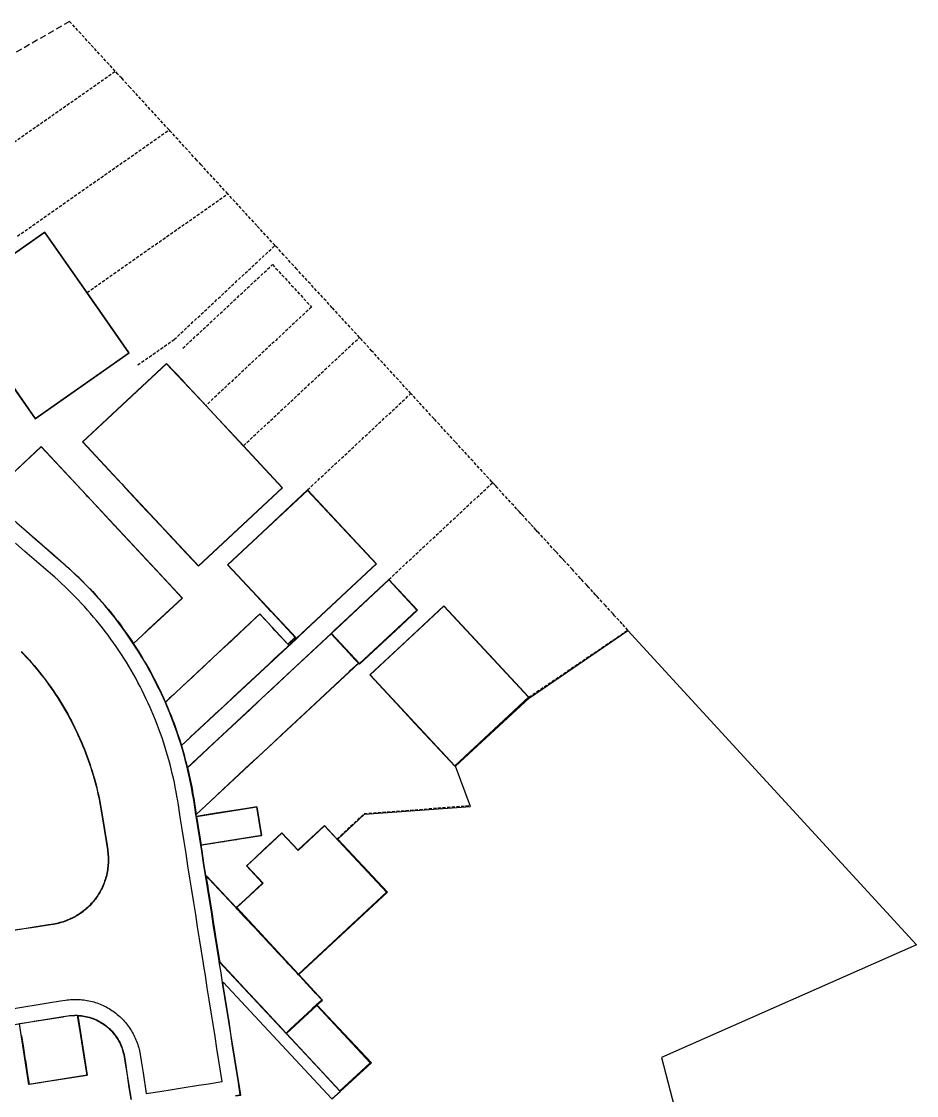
# Model space of a CAD drawing. Header units: metres. Extents: x 337936 to 338461, y 373266 to 374024.
# Drawn here: x 338106.2 to 338178.8, y 373771.7 to 373858.8 of the extents above; entities that cross this region are included whole.
import ezdxf

# ---------------------------------------------------------------- set-up
doc = ezdxf.new("R2010")
doc.units = ezdxf.units.M
doc.linetypes.add('DASHED2', pattern=[0.375, 0.25, -0.125])
for name, color, linetype in [('3D_LINES', 4, 'Continuous'), ('PLOTS EXTERNAL LEVEL', 3, 'Continuous'), ('PLOTS FFL', 1, 'Continuous')]:
    doc.layers.add(name, color=color, linetype=linetype)
doc.layers.add('GARAGES FFL', color=150, linetype='Continuous', lineweight=0)

msp = doc.modelspace()

# ---------------------------------------------------------------- linework, layer by layer
at = {"layer": '3D_LINES', "linetype": 'DASHED2', "ltscale": 2}
msp.add_polyline3d([(338110.15, 373858.775, 33.27), (338098.538, 373852.071, 33.476)], dxfattribs=at)
at = {"layer": '3D_LINES', "linetype": 'DASHED2'}
for points in [[(338113.85, 373854.742, 33.327), (338111.833, 373856.94, 33.305), (338110.15, 373858.775, 33.27)], [(338102.253, 373846.621, 33.457), (338113.85, 373854.742, 33.327)], [(338118.211, 373849.989, 33.418), (338115.049, 373853.435, 33.35), (338114.373, 373854.172, 33.335), (338114.083, 373854.488, 33.329), (338114.068, 373854.505, 33.329), (338113.85, 373854.742, 33.327)], [(338105.921, 373841.383, 33.637), (338118.211, 373849.989, 33.418), (338118.211, 373849.989, 33.418)], [(338122.968, 373844.804, 33.422), (338120.835, 373847.129, 33.412), (338120.807, 373847.159, 33.42), (338120.457, 373847.54, 33.413), (338118.335, 373849.854, 33.42), (338118.211, 373849.989, 33.418)], [(338111.56, 373836.816, 33.675), (338122.968, 373844.804, 33.422)], [(338126.799, 373840.628, 33.425), (338125.329, 373842.23, 33.434), (338122.968, 373844.804, 33.422)], [(338118.618, 373832.999, 33.719), (338126.799, 373840.628, 33.425), (338126.799, 373840.628, 33.425)], [(338133.644, 373833.167, 33.398), (338131.439, 373835.571, 33.401), (338128.57, 373838.698, 33.415), (338127.522, 373839.841, 33.42), (338126.799, 373840.628, 33.425)], [(338119.331, 373832.297, 33.762), (338126.597, 373839.073, 33.472)], [(338126.597, 373839.073, 33.472), (338129.751, 373835.636, 33.46)], [(338129.751, 373835.636, 33.46), (338121.196, 373827.659, 33.9)], [(338115.675, 373830.939, 33.774), (338118.618, 373832.999, 33.719)], [(338124.238, 373824.396, 33.9), (338133.644, 373833.167, 33.398)], [(338137.811, 373828.625, 33.318), (338134.654, 373832.066, 33.381), (338133.806, 373832.991, 33.398), (338133.644, 373833.167, 33.398)], [(338129.43, 373820.809, 33.9), (338129.439, 373820.818, 33.975), (338137.811, 373828.625, 33.318)], [(338144.439, 373821.402, 33.248), (338144.374, 373821.472, 33.249), (338141.415, 373824.698, 33.281), (338139.688, 373826.581, 33.3), (338138.438, 373827.942, 33.306), (338137.811, 373828.625, 33.318)], [(338136.022, 373813.554, 33.975), (338144.439, 373821.402, 33.248)], [(338147.375, 373804.018, 33.975), (338155.403, 373809.452, 33.297), (338154.936, 373809.961, 33.305), (338154.33, 373810.621, 33.292), (338154.26, 373810.698, 33.317), (338154.2, 373810.763, 33.292), (338153.584, 373811.434, 33.33), (338152.908, 373812.171, 33.342), (338152.786, 373812.304, 33.285), (338152.558, 373812.553, 33.348), (338152.306, 373812.827, 33.283), (338152.232, 373812.908, 33.329), (338152.069, 373813.085, 33.282), (338151.664, 373813.527, 33.298), (338151.624, 373813.571, 33.28), (338151.556, 373813.645, 33.292), (338150.88, 373814.382, 33.252), (338150.635, 373814.648, 33.276), (338150.274, 373815.042, 33.217), (338150.217, 373815.104, 33.217), (338150.212, 373815.11, 33.274), (338150.204, 373815.119, 33.217), (338150.161, 373815.165, 33.274), (338150.157, 373815.17, 33.217), (338149.999, 373815.342, 33.231), (338149.684, 373815.685, 33.271), (338149.527, 373815.856, 33.232), (338148.175, 373817.329, 33.234), (338148.087, 373817.426, 33.264), (338147.938, 373817.588, 33.234), (338147.718, 373817.828, 33.263), (338147.499, 373818.066, 33.238), (338146.823, 373818.803, 33.243), (338146.729, 373818.906, 33.258), (338146.606, 373819.04, 33.245), (338146.401, 373819.263, 33.257), (338146.147, 373819.54, 33.245), (338144.795, 373821.014, 33.246), (338144.66, 373821.161, 33.249), (338144.582, 373821.246, 33.246), (338144.439, 373821.402, 33.248)], [(338131.83, 373792.532, 34.05), (338134.024, 373794.578, 34.06)], [(338134.024, 373794.578, 34.06), (338142.499, 373795.235, 33.615), (338142.504, 373795.235, 33.315)]]:
    msp.add_polyline3d(points, dxfattribs=at)
at = {"layer": '3D_LINES', "linetype": 'Continuous'}
for points in [[(338103.466, 373820.236, 33.767), (338107.846, 373824.328, 33.934), (338119.295, 373812.052, 34.003), (338115.339, 373808.363, 33.949)], [(338104.394, 373819.429, 33.781), (338106.602, 373817.51, 33.811), (338106.647, 373817.47, 33.812), (338107.118, 373817.061, 33.819), (338107.399, 373816.817, 33.822), (338107.493, 373816.735, 33.824), (338107.835, 373816.438, 33.828), (338107.863, 373816.413, 33.829), (338108.176, 373816.141, 33.833), (338108.262, 373816.066, 33.834), (338108.884, 373815.526, 33.843), (338108.93, 373815.486, 33.843), (338109.665, 373814.847, 33.854), (338109.798, 373814.725, 33.855), (338110.077, 373814.47, 33.858), (338110.358, 373814.213, 33.862), (338110.636, 373813.959, 33.865), (338110.831, 373813.781, 33.868), (338110.909, 373813.701, 33.869), (338110.947, 373813.663, 33.869), (338111.209, 373813.398, 33.873), (338111.476, 373813.128, 33.877), (338111.744, 373812.858, 33.881), (338111.802, 373812.799, 33.882), (338111.953, 373812.646, 33.885), (338112.02, 373812.572, 33.886), (338112.271, 373812.291, 33.89), (338112.386, 373812.162, 33.892), (338112.524, 373812.008, 33.895), (338112.776, 373811.726, 33.899), (338113.017, 373811.456, 33.904), (338113.061, 373811.402, 33.904), (338113.294, 373811.114, 33.908), (338113.532, 373810.82, 33.913), (338113.771, 373810.524, 33.917), (338113.933, 373810.324, 33.92), (338114.021, 373810.215, 33.922), (338114.233, 373809.923, 33.926), (338114.475, 373809.592, 33.931), (338114.96, 373808.925, 33.94), (338115.143, 373808.653, 33.944), (338115.329, 373808.378, 33.948), (338116.023, 373809.026, 33.944), (338116.551, 373809.518, 33.941), (338119.269, 373812.052, 34.003), (338117.649, 373813.789, 34.005), (338116.013, 373815.545, 34.003), (338115.787, 373815.787, 34.004), (338115.725, 373815.853, 34.004), (338115.399, 373816.203, 33.982), (338115.399, 373816.203, 33.982), (338113.762, 373817.958, 33.985), (338112.125, 373819.713, 33.983), (338111.911, 373819.943, 33.985), (338111.619, 373820.256, 33.986), (338111.458, 373820.429, 33.986), (338111.102, 373820.81, 33.934), (338109.465, 373822.566, 33.936), (338107.846, 373824.303, 33.934), (338104.862, 373821.52, 33.832)], [(338117.92, 373803.62, 34.012), (338125.564, 373810.762, 33.982), (338127.846, 373808.326, 33.943), (338128.426, 373808.868, 33.975)], [(338119.221, 373800.1, 34.056), (338128.531, 373808.755, 33.96)], [(338119.707, 373798.316, 34.078), (338131.34, 373809.187, 33.971)], [(338120.413, 373794.514, 34.126), (338133.59, 373806.774, 33.983)], [(338120.438, 373794.356, 34.128), (338125.329, 373795.129, 34.213), (338125.703, 373792.799, 34.213), (338120.808, 373792.021, 34.155)], [(338121.199, 373789.554, 34.173), (338121.258, 373789.503, 34.173), (338123.656, 373786.961, 34.175)], [(338122.311, 373782.531, 34.162), (338127.698, 373776.762, 34.05)], [(338110.811, 373778.209, 34.052), (338111.567, 373773.387, 33.987), (338106.85, 373772.624, 34.104), (338106.086, 373777.541, 33.997)], [(338106.241, 373776.6, 34.007), (338106.246, 373776.569, 34.053), (338106.349, 373775.919, 34.09), (338106.4, 373775.597, 34.016), (338106.403, 373775.581, 34.091), (338106.556, 373774.609, 34.026), (338106.559, 373774.593, 34.096), (338106.587, 373774.415, 34.028), (338106.718, 373773.591, 34.101), (338106.746, 373773.415, 34.04), (338106.866, 373772.653, 34.104), (338107.788, 373772.799, 34.08), (338107.877, 373772.813, 34.081), (338111.558, 373773.396, 33.987), (338111.405, 373774.359, 33.983), (338111.051, 373776.593, 33.971), (338110.947, 373777.252, 34.003), (338110.945, 373777.264, 34.004), (338110.94, 373777.297, 34.005), (338110.935, 373777.331, 34.007), (338110.918, 373777.437, 34.012), (338110.795, 373778.21, 34.05), (338110.795, 373778.21, 34.05), (338110.7, 373778.207, 34.048), (338110.57, 373778.202, 34.046), (338110.438, 373778.198, 34.044), (338110.304, 373778.194, 34.042), (338110.232, 373778.192, 34.041), (338110.169, 373778.183, 34.04), (338110.018, 373778.164, 34.038), (338109.651, 373778.106, 34.034), (338109.594, 373778.097, 34.034), (338107.668, 373777.791, 34.014), (338107.609, 373777.782, 34.015), (338106.646, 373777.63, 34.003), (338106.092, 373777.542, 33.997)]]:
    msp.add_polyline3d(points, dxfattribs=at)
at = {"layer": '3D_LINES'}
for points in [[(338123.591, 373771.733, 34.036), (338123.986, 373771.795, 34.042), (338123.83, 373772.783, 34.028), (338123.673, 373773.771, 34.022), (338123.517, 373774.758, 34.044), (338123.361, 373775.746, 34.065), (338123.204, 373776.734, 34.085), (338123.048, 373777.722, 34.102), (338122.891, 373778.709, 34.118), (338122.735, 373779.697, 34.132), (338122.578, 373780.685, 34.144), (338122.422, 373781.67, 34.155), (338122.422, 373781.672, 34.155), (338122.279, 373782.573, 34.163), (338122.265, 373782.66, 34.163), (338122.109, 373783.648, 34.17), (338121.953, 373784.635, 34.175), (338121.796, 373785.623, 34.178), (338121.64, 373786.611, 34.18), (338121.483, 373787.598, 34.179), (338121.327, 373788.586, 34.177), (338121.17, 373789.574, 34.173), (338121.014, 373790.561, 34.168), (338120.858, 373791.549, 34.16), (338120.701, 373792.537, 34.151), (338120.545, 373793.525, 34.139), (338120.388, 373794.512, 34.126), (338120.232, 373795.5, 34.113), (338120.182, 373795.814, 34.108), (338120.119, 373796.195, 34.104), (338120.052, 373796.575, 34.099), (338119.98, 373796.955, 34.095), (338119.903, 373797.333, 34.09), (338119.822, 373797.711, 34.086), (338119.737, 373798.087, 34.081), (338119.646, 373798.463, 34.076), (338119.551, 373798.837, 34.072), (338119.452, 373799.21, 34.067), (338119.348, 373799.582, 34.063), (338119.24, 373799.953, 34.058), (338119.127, 373800.322, 34.054), (338119.009, 373800.69, 34.049), (338118.887, 373801.057, 34.045), (338118.761, 373801.422, 34.04), (338118.63, 373801.785, 34.035), (338118.495, 373802.147, 34.031), (338118.356, 373802.507, 34.026), (338118.212, 373802.865, 34.022), (338118.064, 373803.222, 34.017), (338117.911, 373803.577, 34.013), (338117.754, 373803.93, 34.008), (338117.593, 373804.281, 34.004), (338117.428, 373804.63, 33.999), (338117.258, 373804.976, 33.994), (338117.084, 373805.321, 33.99), (338116.907, 373805.664, 33.985), (338116.724, 373806.005, 33.981), (338116.538, 373806.343, 33.976), (338116.348, 373806.679, 33.972), (338116.153, 373807.013, 33.967), (338115.955, 373807.344, 33.963), (338115.753, 373807.673, 33.958), (338115.546, 373807.999, 33.953), (338115.336, 373808.323, 33.949), (338115.121, 373808.644, 33.944), (338114.903, 373808.963, 33.94), (338114.681, 373809.279, 33.935), (338114.455, 373809.592, 33.931), (338114.226, 373809.903, 33.926), (338113.992, 373810.211, 33.922), (338113.755, 373810.515, 33.917), (338113.514, 373810.817, 33.912), (338113.27, 373811.116, 33.908), (338113.022, 373811.412, 33.903), (338112.77, 373811.705, 33.899), (338112.515, 373811.995, 33.894), (338112.256, 373812.282, 33.89), (338111.994, 373812.566, 33.885), (338111.729, 373812.846, 33.881), (338111.46, 373813.123, 33.877), (338111.188, 373813.397, 33.873), (338110.912, 373813.668, 33.869), (338110.633, 373813.935, 33.865), (338110.351, 373814.198, 33.861), (338110.066, 373814.459, 33.858), (338109.777, 373814.716, 33.854), (338109.636, 373814.839, 33.853), (338108.882, 373815.495, 33.842), (338108.127, 373816.151, 33.832), (338107.372, 373816.807, 33.822), (338106.617, 373817.463, 33.811), (338105.863, 373818.119, 33.801)], [(338105.456, 373778.77, 33.942), (338106.443, 373778.927, 33.953), (338107.431, 373779.083, 33.963), (338108.419, 373779.24, 33.974), (338109.407, 373779.396, 33.984), (338109.808, 373779.46, 33.989), (338109.947, 373779.48, 33.99), (338110.082, 373779.496, 33.992), (338110.217, 373779.509, 33.994), (338110.353, 373779.518, 33.995), (338110.489, 373779.523, 33.997), (338110.625, 373779.526, 33.999), (338110.761, 373779.524, 34), (338110.896, 373779.519, 34.002), (338111.032, 373779.511, 34.004), (338111.167, 373779.499, 34.005), (338111.302, 373779.484, 34.007), (338111.437, 373779.465, 34.009), (338111.571, 373779.443, 34.011), (338111.705, 373779.417, 34.012), (338111.837, 373779.388, 34.014), (338111.969, 373779.356, 34.016), (338112.1, 373779.32, 34.018), (338112.23, 373779.281, 34.019), (338112.36, 373779.238, 34.021), (338112.487, 373779.192, 34.023), (338112.614, 373779.143, 34.025), (338112.74, 373779.091, 34.026), (338112.864, 373779.035, 34.028), (338112.986, 373778.977, 34.03), (338113.107, 373778.915, 34.032), (338113.226, 373778.85, 34.034), (338113.344, 373778.782, 34.036), (338113.46, 373778.711, 34.037), (338113.574, 373778.637, 34.039), (338113.686, 373778.56, 34.041), (338113.796, 373778.48, 34.043), (338113.904, 373778.398, 34.045), (338114.01, 373778.312, 34.046), (338114.114, 373778.225, 34.048), (338114.215, 373778.134, 34.049), (338114.314, 373778.041, 34.05), (338114.41, 373777.945, 34.051), (338114.504, 373777.847, 34.052), (338114.596, 373777.747, 34.052), (338114.685, 373777.644, 34.053), (338114.771, 373777.539, 34.053), (338114.854, 373777.431, 34.053), (338114.935, 373777.322, 34.053), (338115.013, 373777.211, 34.053), (338115.088, 373777.097, 34.053), (338115.16, 373776.982, 34.052), (338115.229, 373776.865, 34.051), (338115.295, 373776.746, 34.051), (338115.358, 373776.626, 34.05), (338115.418, 373776.504, 34.048), (338115.474, 373776.38, 34.047), (338115.528, 373776.255, 34.046), (338115.578, 373776.129, 34.044), (338115.625, 373776.001, 34.042), (338115.669, 373775.873, 34.04), (338115.709, 373775.743, 34.038), (338115.746, 373775.612, 34.036), (338115.78, 373775.481, 34.033), (338115.81, 373775.348, 34.031), (338115.837, 373775.215, 34.028), (338115.861, 373775.077, 34.025), (338115.863, 373775.064, 34.025), (338115.943, 373774.559, 34.015), (338116.099, 373773.571, 33.994), (338116.365, 373771.892, 33.972), (338117.464, 373772.066, 33.984), (338118.451, 373772.223, 34.014), (338119.439, 373772.379, 34.044), (338120.427, 373772.536, 34.014), (338121.414, 373772.692, 33.984), (338122.513, 373772.866, 33.972), (338122.247, 373774.545, 33.994), (338122.09, 373775.533, 34.015), (338121.934, 373776.52, 34.034), (338121.777, 373777.508, 34.052), (338121.621, 373778.496, 34.068), (338121.465, 373779.484, 34.082), (338121.308, 373780.471, 34.094), (338121.152, 373781.459, 34.105), (338121.15, 373781.469, 34.105), (338121.007, 373782.371, 34.013), (338120.995, 373782.447, 34.013), (338120.839, 373783.434, 34.02), (338120.682, 373784.422, 34.025), (338120.526, 373785.41, 34.028), (338120.369, 373786.397, 34.03), (338120.213, 373787.385, 34.029), (338120.057, 373788.373, 34.027), (338119.9, 373789.36, 34.023), (338119.744, 373790.348, 34.018), (338119.587, 373791.336, 34.01), (338119.431, 373792.323, 34.001), (338119.274, 373793.311, 33.989), (338119.118, 373794.299, 33.977), (338118.962, 373795.287, 33.963), (338118.91, 373795.614, 33.958), (338118.849, 373795.984, 33.954), (338118.783, 373796.355, 33.949), (338118.712, 373796.726, 33.944), (338118.637, 373797.095, 33.94), (338118.558, 373797.464, 33.935), (338118.474, 373797.831, 33.931), (338118.385, 373798.197, 33.926), (338118.292, 373798.563, 33.921), (338118.194, 373798.927, 33.917), (338118.092, 373799.29, 33.912), (338117.985, 373799.651, 33.907), (338117.874, 373800.011, 33.903), (338117.759, 373800.37, 33.898), (338117.639, 373800.727, 33.893), (338117.515, 373801.083, 33.889), (338117.386, 373801.438, 33.884), (338117.253, 373801.79, 33.88), (338117.115, 373802.141, 33.875), (338116.973, 373802.491, 33.87), (338116.677, 373803.184, 33.861), (338116.522, 373803.527, 33.856), (338116.363, 373803.869, 33.852), (338116.2, 373804.209, 33.847), (338116.033, 373804.547, 33.842), (338115.862, 373804.883, 33.838), (338115.686, 373805.216, 33.833), (338115.506, 373805.548, 33.829), (338115.323, 373805.877, 33.824), (338115.135, 373806.204, 33.819), (338114.943, 373806.528, 33.815), (338114.747, 373806.85, 33.81), (338114.547, 373807.17, 33.805), (338114.344, 373807.487, 33.801), (338114.136, 373807.802, 33.796), (338113.925, 373808.114, 33.792), (338113.709, 373808.423, 33.787), (338113.49, 373808.73, 33.782), (338113.267, 373809.034, 33.778), (338113.041, 373809.335, 33.773), (338112.81, 373809.633, 33.768), (338112.576, 373809.929, 33.764), (338112.339, 373810.221, 33.759), (338112.097, 373810.511, 33.754), (338111.853, 373810.798, 33.75), (338111.604, 373811.081, 33.745), (338111.352, 373811.362, 33.741), (338111.097, 373811.639, 33.736), (338110.838, 373811.913, 33.732), (338110.576, 373812.184, 33.727), (338110.311, 373812.452, 33.723), (338110.042, 373812.717, 33.719), (338109.771, 373812.978, 33.715), (338109.495, 373813.235, 33.712), (338109.217, 373813.49, 33.708), (338108.937, 373813.74, 33.705), (338108.792, 373813.866, 33.703), (338108.037, 373814.523, 33.692), (338107.282, 373815.179, 33.682), (338106.527, 373815.835, 33.672), (338105.772, 373816.491, 33.661)], [(338108.127, 373816.151, 33.832), (338108.882, 373815.495, 33.842)], [(338123.595, 373771.708, 34.036), (338124.015, 373771.775, 34.042), (338123.855, 373772.787, 34.028), (338123.698, 373773.775, 34.022), (338123.542, 373774.762, 34.044), (338123.385, 373775.75, 34.065), (338123.229, 373776.738, 34.085), (338123.072, 373777.725, 34.102), (338122.916, 373778.713, 34.118), (338122.759, 373779.701, 34.132), (338122.603, 373780.688, 34.144), (338122.589, 373780.921, 34.147), (338131.406, 373771.466, 34.04), (338132.08, 373772.071, 34.05), (338134.614, 373774.395, 34.05), (338130.199, 373779.078, 34.05), (338130.647, 373779.476, 34.059), (338128.734, 373781.533, 34.085), (338135.905, 373788.207, 34.05), (338131.888, 373792.517, 34.05), (338134.061, 373794.542, 34.06), (338142.646, 373795.149, 33.615), (338141.418, 373798.413, 33.975), (338147.439, 373803.955, 33.975), (338155.403, 373809.429, 33.297), (338178.8, 373783.95, 33.156), (338158.13, 373774.83, 33.159), (338161.796, 373760.691, 33.529)], [(338106.223, 373807.698, 33.83), (338106.441, 373807.469, 33.834), (338106.656, 373807.238, 33.839), (338106.867, 373807.004, 33.844), (338107.076, 373806.768, 33.849), (338107.282, 373806.528, 33.854), (338107.484, 373806.286, 33.858), (338107.683, 373806.042, 33.863), (338107.879, 373805.795, 33.868), (338108.072, 373805.545, 33.873), (338108.262, 373805.293, 33.878), (338108.448, 373805.038, 33.883), (338108.631, 373804.781, 33.888), (338108.81, 373804.522, 33.893), (338108.987, 373804.26, 33.897), (338109.159, 373803.996, 33.902), (338109.329, 373803.73, 33.907), (338109.495, 373803.462, 33.912), (338109.657, 373803.191, 33.917), (338109.816, 373802.919, 33.922), (338109.971, 373802.644, 33.927), (338110.123, 373802.368, 33.932), (338110.271, 373802.089, 33.936), (338110.415, 373801.809, 33.941), (338110.556, 373801.526, 33.946), (338110.693, 373801.242, 33.951), (338110.827, 373800.956, 33.956), (338110.956, 373800.669, 33.961), (338111.082, 373800.379, 33.966), (338111.204, 373800.089, 33.971), (338111.323, 373799.796, 33.975), (338111.437, 373799.502, 33.98), (338111.548, 373799.207, 33.985), (338111.655, 373798.91, 33.99), (338111.758, 373798.612, 33.995), (338111.857, 373798.312, 34), (338111.952, 373798.012, 34.005), (338112.044, 373797.71, 34.01), (338112.131, 373797.407, 34.014), (338112.214, 373797.102, 34.019), (338112.294, 373796.797, 34.024), (338112.369, 373796.491, 34.029), (338112.441, 373796.184, 34.034), (338112.508, 373795.875, 34.039), (338112.572, 373795.566, 34.044), (338112.631, 373795.257, 34.049), (338112.687, 373794.946, 34.053), (338112.738, 373794.632, 34.058), (338112.789, 373794.309, 34.063), (338112.946, 373793.321, 34.077), (338113.102, 373792.334, 34.089), (338113.21, 373791.655, 34.097), (338113.212, 373791.642, 34.097), (338113.231, 373791.504, 34.099), (338113.247, 373791.37, 34.1), (338113.259, 373791.235, 34.102), (338113.268, 373791.1, 34.103), (338113.273, 373790.965, 34.104), (338113.275, 373790.83, 34.104), (338113.273, 373790.694, 34.105), (338113.268, 373790.559, 34.105), (338113.259, 373790.424, 34.106), (338113.247, 373790.29, 34.106), (338113.231, 373790.155, 34.106), (338113.212, 373790.021, 34.105), (338113.19, 373789.888, 34.105), (338113.164, 373789.755, 34.104), (338113.134, 373789.623, 34.103), (338113.102, 373789.492, 34.102), (338113.065, 373789.362, 34.101), (338113.026, 373789.232, 34.1), (338112.983, 373789.104, 34.098), (338112.937, 373788.977, 34.097), (338112.888, 373788.851, 34.095), (338112.836, 373788.726, 34.093), (338112.78, 373788.603, 34.091), (338112.721, 373788.481, 34.088), (338112.659, 373788.361, 34.086), (338112.594, 373788.242, 34.083), (338112.526, 373788.125, 34.08), (338112.455, 373788.01, 34.077), (338112.381, 373787.897, 34.074), (338112.304, 373787.786, 34.07), (338112.225, 373787.676, 34.067), (338112.142, 373787.569, 34.063), (338112.057, 373787.464, 34.06), (338111.969, 373787.361, 34.056), (338111.879, 373787.261, 34.053), (338111.786, 373787.162, 34.05), (338111.69, 373787.067, 34.046), (338111.592, 373786.973, 34.043), (338111.492, 373786.883, 34.04), (338111.389, 373786.795, 34.037), (338111.284, 373786.709, 34.034), (338111.177, 373786.626, 34.031), (338111.068, 373786.546, 34.029), (338110.957, 373786.469, 34.026), (338110.844, 373786.395, 34.023), (338110.729, 373786.324, 34.02), (338110.613, 373786.255, 34.018), (338110.494, 373786.19, 34.015), (338110.374, 373786.128, 34.013), (338110.252, 373786.069, 34.011), (338110.129, 373786.013, 34.008), (338110.005, 373785.96, 34.006), (338109.879, 373785.91, 34.004), (338109.752, 373785.864, 34.002), (338109.624, 373785.821, 34), (338109.494, 373785.781, 33.998), (338109.364, 373785.745, 33.996), (338109.233, 373785.711, 33.994), (338109.101, 373785.682, 33.992), (338108.968, 373785.656, 33.99), (338108.83, 373785.632, 33.989), (338108.429, 373785.568, 33.984), (338107.441, 373785.412, 33.974), (338106.454, 373785.255, 33.963), (338105.466, 373785.099, 33.953)], [(338106.241, 373807.715, 33.83), (338106.459, 373807.486, 33.834), (338106.674, 373807.255, 33.839), (338106.886, 373807.021, 33.844), (338107.095, 373806.784, 33.849), (338107.301, 373806.544, 33.854), (338107.503, 373806.302, 33.858), (338107.703, 373806.057, 33.863), (338107.899, 373805.81, 33.868), (338108.092, 373805.56, 33.873), (338108.282, 373805.308, 33.878), (338108.468, 373805.053, 33.883), (338108.651, 373804.796, 33.888), (338108.831, 373804.536, 33.893), (338109.007, 373804.274, 33.897), (338109.18, 373804.01, 33.902), (338109.35, 373803.743, 33.907), (338109.516, 373803.475, 33.912), (338109.679, 373803.204, 33.917), (338109.838, 373802.931, 33.922), (338109.993, 373802.656, 33.927), (338110.145, 373802.379, 33.932), (338110.293, 373802.101, 33.936), (338110.438, 373801.82, 33.941), (338110.579, 373801.537, 33.946), (338110.716, 373801.253, 33.951), (338110.849, 373800.967, 33.956), (338110.979, 373800.679, 33.961), (338111.105, 373800.389, 33.966), (338111.228, 373800.098, 33.971), (338111.346, 373799.805, 33.975), (338111.461, 373799.511, 33.98), (338111.571, 373799.216, 33.985), (338111.678, 373798.918, 33.99), (338111.782, 373798.62, 33.995), (338111.881, 373798.32, 34), (338111.976, 373798.019, 34.005), (338112.067, 373797.717, 34.01), (338112.155, 373797.413, 34.014), (338112.238, 373797.109, 34.019), (338112.318, 373796.803, 34.024), (338112.394, 373796.497, 34.029), (338112.465, 373796.189, 34.034), (338112.533, 373795.881, 34.039), (338112.596, 373795.571, 34.044), (338112.656, 373795.261, 34.049), (338112.711, 373794.95, 34.053), (338112.763, 373794.636, 34.058), (338112.814, 373794.313, 34.063), (338112.971, 373793.325, 34.077), (338113.127, 373792.338, 34.089), (338113.235, 373791.659, 34.097), (338113.237, 373791.646, 34.097), (338113.256, 373791.507, 34.099), (338113.272, 373791.372, 34.1), (338113.284, 373791.237, 34.102), (338113.293, 373791.101, 34.103), (338113.298, 373790.966, 34.104), (338113.3, 373790.83, 34.104), (338113.298, 373790.694, 34.105), (338113.293, 373790.558, 34.105), (338113.284, 373790.422, 34.106), (338113.272, 373790.287, 34.106), (338113.256, 373790.152, 34.106), (338113.237, 373790.017, 34.105), (338113.214, 373789.883, 34.105), (338113.188, 373789.75, 34.104), (338113.159, 373789.617, 34.103), (338113.126, 373789.486, 34.102), (338113.09, 373789.355, 34.101), (338113.05, 373789.225, 34.1), (338113.007, 373789.096, 34.098), (338112.961, 373788.968, 34.097), (338112.911, 373788.841, 34.095), (338112.858, 373788.716, 34.093), (338112.803, 373788.592, 34.091), (338112.743, 373788.47, 34.088), (338112.681, 373788.349, 34.086), (338112.616, 373788.23, 34.083), (338112.548, 373788.112, 34.08), (338112.476, 373787.997, 34.077), (338112.402, 373787.883, 34.074), (338112.325, 373787.771, 34.07), (338112.245, 373787.661, 34.067), (338112.162, 373787.554, 34.063), (338112.076, 373787.448, 34.06), (338111.988, 373787.345, 34.056), (338111.897, 373787.244, 34.053), (338111.804, 373787.145, 34.05), (338111.708, 373787.049, 34.046), (338111.609, 373786.955, 34.043), (338111.508, 373786.864, 34.04), (338111.405, 373786.775, 34.037), (338111.3, 373786.69, 34.034), (338111.192, 373786.606, 34.031), (338111.083, 373786.526, 34.029), (338110.971, 373786.449, 34.026), (338110.858, 373786.374, 34.023), (338110.742, 373786.302, 34.02), (338110.625, 373786.234, 34.018), (338110.506, 373786.168, 34.015), (338110.385, 373786.105, 34.013), (338110.263, 373786.046, 34.011), (338110.139, 373785.99, 34.008), (338110.014, 373785.937, 34.006), (338109.888, 373785.887, 34.004), (338109.76, 373785.84, 34.002), (338109.631, 373785.797, 34), (338109.501, 373785.757, 33.998), (338109.371, 373785.72, 33.996), (338109.239, 373785.687, 33.994), (338109.106, 373785.657, 33.992), (338108.973, 373785.631, 33.99), (338108.835, 373785.607, 33.989), (338108.433, 373785.544, 33.984), (338107.445, 373785.387, 33.974), (338106.458, 373785.231, 33.963), (338105.47, 373785.074, 33.953)], [(338117.92, 373803.618, 34.012), (338117.777, 373803.94, 34.008), (338117.616, 373804.291, 34.004), (338117.45, 373804.64, 33.999), (338117.281, 373804.988, 33.994), (338117.107, 373805.333, 33.99), (338116.929, 373805.676, 33.985), (338116.746, 373806.017, 33.981), (338116.56, 373806.355, 33.976), (338116.37, 373806.691, 33.972), (338116.175, 373807.025, 33.967), (338115.976, 373807.357, 33.963), (338115.774, 373807.686, 33.958), (338115.567, 373808.013, 33.953), (338115.357, 373808.337, 33.949), (338115.339, 373808.363, 33.949)], [(338119.707, 373798.316, 34.078), (338119.671, 373798.469, 34.076), (338119.576, 373798.843, 34.072), (338119.476, 373799.217, 34.067), (338119.372, 373799.589, 34.063), (338119.264, 373799.96, 34.058), (338119.221, 373800.1, 34.056)], [(338120.438, 373794.356, 34.128), (338120.413, 373794.514, 34.126)], [(338121.199, 373789.554, 34.173), (338121.195, 373789.578, 34.173), (338121.039, 373790.565, 34.168), (338120.882, 373791.553, 34.16), (338120.808, 373792.021, 34.155)], [(338105.669, 373777.5, 33.993), (338106.657, 373777.657, 34.003), (338107.645, 373777.813, 34.014), (338108.632, 373777.969, 34.024), (338109.62, 373778.126, 34.035), (338110.014, 373778.188, 34.039), (338110.149, 373778.207, 34.041), (338110.284, 373778.222, 34.043), (338110.42, 373778.232, 34.045), (338110.556, 373778.237, 34.048), (338110.692, 373778.237, 34.05), (338110.827, 373778.233, 34.052), (338110.963, 373778.225, 34.054), (338111.099, 373778.211, 34.056), (338111.233, 373778.193, 34.059), (338111.367, 373778.171, 34.061), (338111.501, 373778.144, 34.063), (338111.633, 373778.112, 34.066), (338111.764, 373778.076, 34.068), (338111.894, 373778.036, 34.07), (338112.022, 373777.991, 34.073), (338112.149, 373777.942, 34.075), (338112.274, 373777.888, 34.077), (338112.397, 373777.831, 34.08), (338112.519, 373777.769, 34.082), (338112.638, 373777.703, 34.085), (338112.754, 373777.633, 34.087), (338112.868, 373777.559, 34.089), (338112.98, 373777.482, 34.092), (338113.089, 373777.4, 34.094), (338113.195, 373777.315, 34.096), (338113.298, 373777.227, 34.098), (338113.398, 373777.134, 34.1), (338113.495, 373777.039, 34.101), (338113.589, 373776.94, 34.102), (338113.679, 373776.839, 34.103), (338113.766, 373776.734, 34.103), (338113.849, 373776.626, 34.103), (338113.928, 373776.516, 34.103), (338114.003, 373776.402, 34.103), (338114.075, 373776.287, 34.102), (338114.143, 373776.169, 34.101), (338114.206, 373776.049, 34.1), (338114.266, 373775.926, 34.098), (338114.321, 373775.802, 34.096), (338114.372, 373775.676, 34.094), (338114.419, 373775.548, 34.092), (338114.461, 373775.419, 34.089), (338114.499, 373775.289, 34.086), (338114.533, 373775.157, 34.083), (338114.562, 373775.024, 34.079), (338114.586, 373774.89, 34.076), (338114.591, 373774.863, 34.075), (338114.669, 373774.37, 34.065), (338114.825, 373773.382, 34.044), (338114.982, 373772.394, 34.022), (338115.138, 373771.406, 34.028)], [(338110.811, 373778.209, 34.052), (338110.826, 373778.208, 34.052), (338110.961, 373778.2, 34.054), (338111.096, 373778.186, 34.056), (338111.23, 373778.169, 34.059), (338111.363, 373778.146, 34.061), (338111.495, 373778.119, 34.063), (338111.627, 373778.088, 34.066), (338111.757, 373778.052, 34.068), (338111.886, 373778.012, 34.07), (338112.014, 373777.968, 34.073), (338112.14, 373777.919, 34.075), (338112.264, 373777.866, 34.077), (338112.386, 373777.808, 34.08), (338112.507, 373777.747, 34.082), (338112.625, 373777.681, 34.085), (338112.741, 373777.612, 34.087), (338112.854, 373777.539, 34.089), (338112.965, 373777.461, 34.092), (338113.074, 373777.38, 34.094), (338113.179, 373777.296, 34.096), (338113.282, 373777.208, 34.098), (338113.381, 373777.116, 34.1), (338113.477, 373777.021, 34.101), (338113.57, 373776.923, 34.102), (338113.66, 373776.822, 34.103), (338113.746, 373776.718, 34.103), (338113.828, 373776.611, 34.103), (338113.907, 373776.501, 34.103), (338113.982, 373776.389, 34.103), (338114.054, 373776.274, 34.102), (338114.121, 373776.157, 34.101), (338114.184, 373776.037, 34.1), (338114.243, 373775.916, 34.098), (338114.298, 373775.792, 34.096), (338114.349, 373775.667, 34.094), (338114.395, 373775.54, 34.092), (338114.437, 373775.412, 34.089), (338114.475, 373775.282, 34.086), (338114.508, 373775.151, 34.083), (338114.537, 373775.019, 34.079), (338114.562, 373774.886, 34.076), (338114.566, 373774.859, 34.075), (338114.644, 373774.366, 34.065), (338114.801, 373773.378, 34.044), (338114.957, 373772.39, 34.022), (338115.113, 373771.403, 34.028)]]:
    msp.add_polyline3d(points, dxfattribs=at)
at = {"layer": '3D_LINES', "linetype": 'Continuous'}
for points in [[(338128.495, 373808.757, 33.974), (338128.42, 373808.838, 33.974), (338127.856, 373808.312, 33.943), (338127.846, 373808.302, 33.943), (338127.796, 373808.356, 33.943), (338126.796, 373809.428, 33.965), (338126.555, 373809.686, 33.965), (338125.603, 373810.707, 33.985), (338125.568, 373810.745, 33.982), (338125.475, 373810.658, 33.982), (338125.419, 373810.605, 33.98), (338124.331, 373809.59, 33.986), (338123.969, 373809.253, 33.98), (338123.235, 373808.569, 33.972), (338122.493, 373807.877, 33.97), (338121.762, 373807.195, 33.973), (338121.03, 373806.513, 33.981), (338120.31, 373805.841, 33.995), (338120.103, 373805.648, 34), (338119.36, 373804.956, 34.004), (338118.629, 373804.274, 34.008), (338118.586, 373804.233, 34.009), (338118.227, 373803.899, 34.011), (338117.93, 373803.595, 34.013), (338118.088, 373803.209, 34.017), (338118.23, 373802.86, 34.022), (338118.374, 373802.508, 34.026), (338118.526, 373802.137, 34.031), (338118.588, 373801.959, 34.033), (338118.644, 373801.802, 34.035), (338118.781, 373801.41, 34.04), (338118.907, 373801.051, 34.044), (338119.034, 373800.691, 34.048), (338119.054, 373800.632, 34.049), (338119.148, 373800.333, 34.053), (338119.219, 373800.107, 34.055), (338119.853, 373800.697, 34.022), (338119.907, 373800.748, 34.02), (338119.925, 373800.765, 34.019), (338121.388, 373802.129, 33.943), (338121.931, 373802.636, 33.928), (338122.673, 373803.327, 33.908), (338123.404, 373804.009, 33.894), (338124.136, 373804.691, 33.886), (338124.867, 373805.373, 33.883), (338125.598, 373806.055, 33.886), (338126.32, 373806.728, 33.894), (338126.762, 373807.14, 33.901), (338127.061, 373807.419, 33.911), (338127.799, 373808.107, 33.936), (338127.81, 373808.117, 33.937), (338128.495, 373808.757, 33.974)], [(338133.555, 373806.775, 33.983), (338133.373, 373806.971, 33.976), (338133.277, 373807.073, 33.975), (338132.479, 373807.929, 33.975), (338131.986, 373808.457, 33.975), (338131.652, 373808.816, 33.975), (338131.339, 373809.152, 33.971), (338130.644, 373808.504, 33.963), (338130.615, 373808.477, 33.964), (338129.895, 373807.805, 33.956), (338129.522, 373807.457, 33.952), (338128.432, 373806.44, 33.963), (338126.239, 373804.394, 33.985), (338126.227, 373804.383, 33.986), (338124.777, 373803.029, 34), (338123.314, 373801.665, 34.015), (338122.583, 373800.982, 34.023), (338121.892, 373800.338, 34.03), (338120.43, 373798.974, 34.062), (338120.378, 373798.925, 34.063), (338120.313, 373798.865, 34.065), (338119.711, 373798.303, 34.078), (338119.753, 373798.109, 34.081), (338119.838, 373797.711, 34.086), (338119.841, 373797.698, 34.086), (338120.046, 373796.743, 34.097), (338120.107, 373796.392, 34.101), (338120.142, 373796.19, 34.104), (338120.211, 373795.794, 34.109), (338120.412, 373794.519, 34.127), (338121.097, 373795.158, 34.127), (338122.569, 373796.531, 34.127), (338124.797, 373798.608, 34.104), (338125.528, 373799.29, 34.097), (338126.26, 373799.972, 34.089), (338127.723, 373801.336, 34.074), (338128.454, 373802.018, 34.067), (338129.185, 373802.7, 34.059), (338131.68, 373805.027, 34.034), (338132.111, 373805.428, 34.022), (338132.842, 373806.11, 34.002), (338132.903, 373806.167, 34), (338133.555, 373806.775, 33.983)], [(338125.328, 373795.128, 34.213), (338124.365, 373794.976, 34.199), (338122.041, 373794.607, 34.165), (338121.383, 373794.503, 34.151), (338120.439, 373794.354, 34.129), (338120.571, 373793.52, 34.14), (338120.622, 373793.193, 34.143), (338120.728, 373792.528, 34.151), (338120.733, 373792.494, 34.151), (338120.806, 373792.033, 34.156), (338121.047, 373792.071, 34.158), (338121.779, 373792.187, 34.162), (338122.042, 373792.228, 34.167), (338122.429, 373792.29, 34.166), (338122.625, 373792.321, 34.17), (338122.687, 373792.331, 34.17), (338122.757, 373792.342, 34.171), (338123.613, 373792.477, 34.175), (338123.695, 373792.49, 34.176), (338123.745, 373792.498, 34.185), (338125.695, 373792.807, 34.213), (338125.512, 373793.968, 34.214), (338125.328, 373795.128, 34.213)], [(338128.695, 373781.521, 34.085), (338128.559, 373781.667, 34.089), (338128.399, 373781.838, 34.09), (338127.877, 373782.399, 34.101), (338127.717, 373782.57, 34.102), (338127.195, 373783.13, 34.114), (338127.035, 373783.301, 34.114), (338126.513, 373783.862, 34.126), (338126.353, 373784.032, 34.127), (338125.831, 373784.593, 34.138), (338125.671, 373784.764, 34.139), (338125.149, 373785.324, 34.15), (338124.989, 373785.495, 34.151), (338124.467, 373786.056, 34.163), (338124.307, 373786.226, 34.163), (338123.785, 373786.787, 34.175), (338123.638, 373786.944, 34.175), (338123.47, 373787.125, 34.181), (338121.437, 373789.304, 34.174), (338121.255, 373789.499, 34.173), (338121.2, 373789.548, 34.173), (338121.339, 373788.667, 34.177), (338121.352, 373788.587, 34.177), (338121.508, 373787.603, 34.179), (338121.664, 373786.618, 34.18), (338121.818, 373785.643, 34.178), (338121.835, 373785.538, 34.178), (338121.979, 373784.631, 34.175), (338122.134, 373783.65, 34.17), (338122.288, 373782.68, 34.163), (338122.319, 373782.567, 34.162), (338122.329, 373782.556, 34.161), (338124.358, 373780.38, 34.109), (338126.014, 373778.604, 34.079), (338127.034, 373777.511, 34.064), (338127.068, 373777.474, 34.064), (338127.699, 373776.798, 34.055), (338128.066, 373777.141, 34.05), (338129.778, 373778.736, 34.05), (338129.82, 373778.776, 34.05), (338130.174, 373779.106, 34.05), (338130.533, 373779.441, 34.059), (338130.588, 373779.492, 34.059), (338130.089, 373780.026, 34.066), (338129.938, 373780.188, 34.068), (338129.923, 373780.205, 34.068), (338129.317, 373780.854, 34.075), (338129.241, 373780.936, 34.077), (338128.695, 373781.521, 34.085)]]:
    msp.add_polyline3d(points, close=True, dxfattribs=at)
at = {"layer": 'GARAGES FFL', "linetype": 'Continuous'}
for points, elevation in [([(338138.302, 373811.072), (338136.021, 373813.519), (338131.375, 373809.186), (338133.656, 373806.74)], 33.975), ([(338130.179, 373779.043), (338127.733, 373776.761), (338132.065, 373772.115), (338134.512, 373774.397)], 34.05)]:
    msp.add_lwpolyline(points, close=True, dxfattribs=dict(at, elevation=elevation))
at = {"layer": 'PLOTS EXTERNAL LEVEL', "linetype": 'Continuous'}
for points in [[(338111.56, 373836.816, 33.675), (338108.775, 373840.793, 33.675), (338108.133, 373841.711, 33.6), (338104.588, 373839.228, 33.6), (338101.311, 373836.934, 33.6), (338100.492, 373836.361, 33.6), (338102.952, 373832.847, 33.825), (338103.64, 373831.864, 33.825), (338103.919, 373831.466, 33.675), (338104.198, 373831.068, 33.825), (338104.886, 373830.085, 33.825), (338107.346, 373826.572, 33.675), (338110.891, 373829.054, 33.675), (338114.987, 373831.922, 33.675), (338112.133, 373835.997, 33.675), (338111.56, 373836.816, 33.675)], [(338124.238, 373824.396, 33.9), (338123.969, 373824.684, 33.901), (338123.923, 373824.733, 33.9), (338121.852, 373826.955, 33.906), (338121.195, 373827.658, 33.9), (338120.918, 373827.956, 33.908), (338119.683, 373829.28, 33.908), (338119.379, 373829.606, 33.88), (338119.345, 373829.643, 33.88), (338118.697, 373830.338, 33.823), (338118.663, 373830.374, 33.823), (338118.015, 373831.069, 33.75), (338114.851, 373828.119, 33.785), (338111.925, 373825.391, 33.817), (338111.193, 373824.708, 33.825), (338113.349, 373822.396, 34.05), (338113.692, 373822.028, 34.05), (338114.167, 373821.519, 34.05), (338114.374, 373821.297, 33.9), (338114.688, 373820.96, 33.923), (338116.393, 373819.131, 34.05), (338117.211, 373818.254, 34.05), (338117.278, 373818.183, 33.9), (338117.417, 373818.034, 33.917), (338117.601, 373817.836, 34.05), (338118.447, 373816.929, 34.05), (338118.55, 373816.818, 34.043), (338118.586, 373816.779, 34.043), (338119.246, 373816.072, 33.996), (338119.618, 373815.673, 33.968), (338120.597, 373814.624, 33.9), (338123.762, 373817.575, 33.9), (338127.418, 373820.985, 33.9), (338124.238, 373824.396, 33.9)], [(338129.43, 373820.809, 33.9), (338125.773, 373817.399, 33.9), (338122.937, 373814.754, 33.9), (338125.324, 373812.194, 34.125), (338126.143, 373811.316, 34.125), (338126.144, 373811.315, 33.977), (338126.416, 373811.024, 34.003), (338126.478, 373810.957, 33.975), (338128.462, 373808.83, 33.975), (338128.531, 373808.755, 33.96), (338128.694, 373808.908, 34.092), (338129.262, 373809.437, 33.975), (338132.187, 373812.165, 33.975), (338135.024, 373814.81, 33.975), (338131.958, 373818.098, 33.975), (338129.43, 373820.809, 33.9)], [(338138.338, 373811.071, 33.975), (338136.022, 373813.554, 33.975), (338132.366, 373810.144, 33.975), (338131.634, 373809.462, 33.975), (338131.34, 373809.187, 33.971), (338132.022, 373808.456, 33.975), (338133.386, 373806.993, 33.975), (338133.59, 373806.774, 33.983), (338133.655, 373806.704, 33.975), (338136.581, 373809.432, 33.975), (338138.338, 373811.071, 33.975)], [(338140.477, 373811.416, 33.975), (338137.477, 373808.619, 33.975), (338134.478, 373805.822, 33.975), (338137.326, 373802.768, 34.125), (338138.145, 373801.89, 34.125), (338141.376, 373798.424, 33.975), (338144.302, 373801.152, 33.975), (338147.375, 373804.018, 33.975), (338144.156, 373807.47, 33.975), (338141.237, 373810.601, 33.975), (338140.477, 373811.416, 33.975)], [(338135.864, 373788.207, 34.05), (338134.493, 373789.677, 34.05), (338131.765, 373792.602, 34.05), (338130.807, 373793.63, 34.05), (338130.8, 373793.623, 34.2), (338128.668, 373791.635, 34.2), (338128.661, 373791.642, 34.115), (338127.364, 373793.033, 34.157), (338125.955, 373791.72, 34.2), (338125.077, 373790.901, 34.2), (338124.491, 373790.355, 34.196), (338125.14, 373789.659, 34.192), (338125.796, 373788.956, 34.2), (338124.34, 373787.599, 34.2), (338123.656, 373786.961, 34.175), (338123.803, 373786.804, 34.175), (338124.331, 373786.237, 34.163), (338124.485, 373786.073, 34.163), (338125.013, 373785.506, 34.151), (338125.167, 373785.341, 34.15), (338125.695, 373784.775, 34.139), (338125.849, 373784.61, 34.138), (338126.377, 373784.043, 34.126), (338126.531, 373783.879, 34.126), (338127.059, 373783.312, 34.114), (338127.213, 373783.147, 34.114), (338127.741, 373782.58, 34.102), (338127.895, 373782.416, 34.101), (338128.423, 373781.849, 34.09), (338128.577, 373781.685, 34.089), (338128.713, 373781.538, 34.085), (338130.9, 373783.577, 34.056), (338131.37, 373784.016, 34.05), (338134.571, 373787.001, 34.05), (338135.293, 373787.674, 34.05), (338135.864, 373788.207, 34.05)], [(338130.18, 373779.078, 34.05), (338127.698, 373776.762, 34.05), (338130.426, 373773.837, 34.05), (338132.064, 373772.08, 34.05), (338134.547, 373774.395, 34.05), (338131.819, 373777.321, 34.05), (338130.18, 373779.078, 34.05)]]:
    msp.add_polyline3d(points, close=True, dxfattribs=at)
at = {"layer": 'PLOTS FFL', "linetype": 'Continuous'}
for points, elevation in [([(338111.539, 373836.802), (338108.126, 373841.676), (338100.527, 373836.354), (338103.94, 373831.48), (338107.352, 373826.607), (338114.952, 373831.928)], 33.825), ([(338124.22, 373824.379), (338121.177, 373827.641), (338118.013, 373831.034), (338111.228, 373824.707), (338114.392, 373821.314), (338117.434, 373818.051), (338120.598, 373814.659), (338127.383, 373820.986)], 34.05), ([(338129.428, 373820.774), (338122.972, 373814.753), (338128.532, 373808.791), (338134.988, 373814.812)], 34.125), ([(338140.476, 373811.381), (338134.513, 373805.821), (338141.378, 373798.46), (338147.34, 373804.02)], 34.125), ([(338135.829, 373788.208), (338130.806, 373793.594), (338128.667, 373791.599), (338127.362, 373792.998), (338124.527, 373790.354), (338125.831, 373788.955), (338123.692, 373786.96), (338128.715, 373781.574)], 34.2)]:
    msp.add_lwpolyline(points, close=True, dxfattribs=dict(at, elevation=elevation))

doc.saveas('drawing.dxf')
